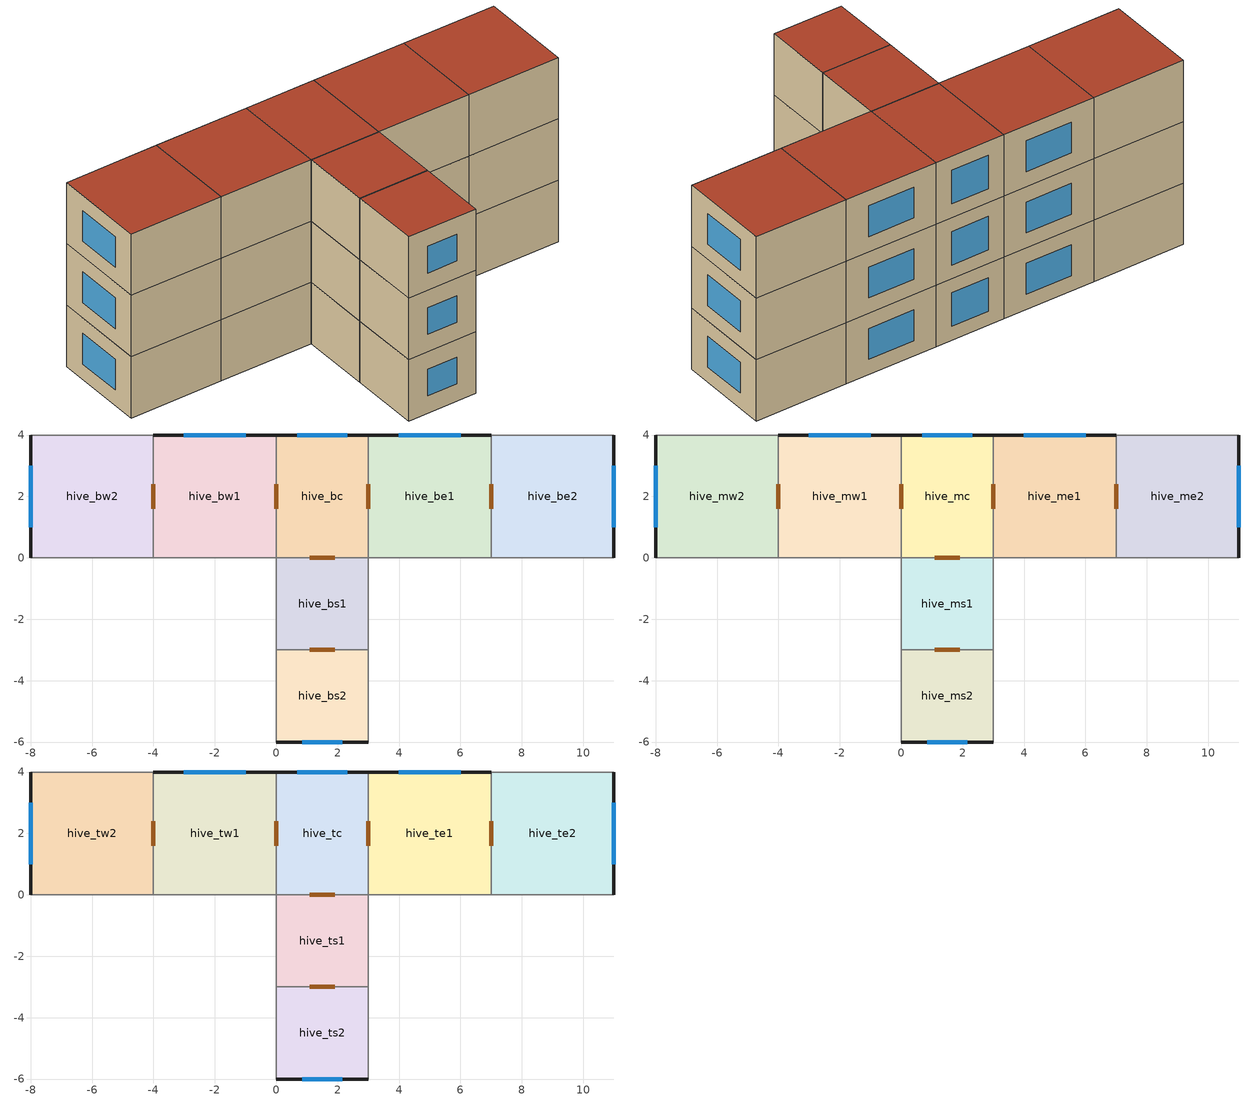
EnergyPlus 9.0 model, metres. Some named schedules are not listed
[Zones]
hive_bc
 floor othersideconditionsmodel (floor): 3,4 3,0 0,0 0,4 z2.7
 wall outside (ext_wall): 3,4 0,4 z2.7:5.4
 wall to hive_bs1 (int_wall): 0,0 3,0 z2.7:5.4
 wall to hive_be1 (int_wall): 3,0 3,4 z2.7:5.4
 wall to hive_bw1 (int_wall): 0,4 0,0 z2.7:5.4
 window (simple_window): 2.32,4 0.68,4 z3.32:4.78
 door inside (door_3_cm): 1.1,0 1.9,0 / 3,1.6 3,2.4 / 0,2.4 0,1.6 z2.7:4.8
hive_bs1
 floor othersideconditionsmodel (floor): 3,0 3,-3 0,-3 0,0 z2.7
 wall to hive_bs2 (int_wall): 0,-3 3,-3 z2.7:5.4
 wall adiabatic (int_wall): 3,-3 3,0 / 0,0 0,-3 z2.7:5.4
 door inside (door_3_cm): 1.1,-3 1.9,-3 z2.7:4.8
hive_bs2
 floor othersideconditionsmodel (floor): 3,-3 3,-6 0,-6 0,-3 z2.7
 wall outside (ext_wall): 0,-6 3,-6 z2.7:5.4
 wall adiabatic (int_wall): 3,-6 3,-3 / 0,-3 0,-6 z2.7:5.4
 window (simple_window): 0.85,-6 2.15,-6 z3.46:4.64
hive_be1
 floor othersideconditionsmodel (floor): 7,4 7,0 3,0 3,4 z2.7
 wall outside (ext_wall): 7,4 3,4 z2.7:5.4
 wall adiabatic (int_wall): 3,0 7,0 z2.7:5.4
 wall to hive_be2 (int_wall): 7,0 7,4 z2.7:5.4
 window (simple_window): 6,4 4,4 z3.37:4.73
 door inside (door_3_cm): 7,1.6 7,2.4 z2.7:4.8
hive_be2
 floor othersideconditionsmodel (floor): 11,4 11,0 7,0 7,4 z2.7
 wall outside (ext_wall): 11,0 11,4 z2.7:5.4
 wall adiabatic (int_wall): 7,0 11,0 / 11,4 7,4 z2.7:5.4
 window (simple_window): 11,1 11,3 z3.37:4.73
hive_bw1
 floor othersideconditionsmodel (floor): 0,4 0,0 -4,0 -4,4 z2.7
 wall outside (ext_wall): 0,4 -4,4 z2.7:5.4
 wall adiabatic (int_wall): -4,0 0,0 z2.7:5.4
 wall to hive_bw2 (int_wall): -4,4 -4,0 z2.7:5.4
 window (simple_window): -1,4 -3,4 z3.37:4.73
 door inside (door_3_cm): -4,2.4 -4,1.6 z2.7:4.8
hive_bw2
 floor othersideconditionsmodel (floor): -4,4 -4,0 -8,0 -8,4 z2.7
 wall outside (ext_wall): -8,4 -8,0 z2.7:5.4
 wall adiabatic (int_wall): -8,0 -4,0 / -4,4 -8,4 z2.7:5.4
 window (simple_window): -8,3 -8,1 z3.37:4.73
hive_mc
 floor to hive_bc (floor): 3,4 3,0 0,0 0,4 z5.4
 wall outside (ext_wall): 3,4 0,4 z5.4:8.1
 wall to hive_ms1 (int_wall): 0,0 3,0 z5.4:8.1
 wall to hive_me1 (int_wall): 3,0 3,4 z5.4:8.1
 wall to hive_mw1 (int_wall): 0,4 0,0 z5.4:8.1
 window (simple_window): 2.32,4 0.68,4 z6.02:7.48
 door inside (door_3_cm): 1.1,0 1.9,0 / 3,1.6 3,2.4 / 0,2.4 0,1.6 z5.4:7.5
hive_ms1
 floor to hive_bs1 (floor): 3,0 3,-3 0,-3 0,0 z5.4
 wall to hive_ms2 (int_wall): 0,-3 3,-3 z5.4:8.1
 wall adiabatic (int_wall): 3,-3 3,0 / 0,0 0,-3 z5.4:8.1
 door inside (door_3_cm): 1.1,-3 1.9,-3 z5.4:7.5
hive_ms2
 floor to hive_bs2 (floor): 3,-3 3,-6 0,-6 0,-3 z5.4
 wall outside (ext_wall): 0,-6 3,-6 z5.4:8.1
 wall adiabatic (int_wall): 3,-6 3,-3 / 0,-3 0,-6 z5.4:8.1
 window (simple_window): 0.85,-6 2.15,-6 z6.16:7.34
hive_me1
 floor to hive_be1 (floor): 7,4 7,0 3,0 3,4 z5.4
 wall outside (ext_wall): 7,4 3,4 z5.4:8.1
 wall adiabatic (int_wall): 3,0 7,0 z5.4:8.1
 wall to hive_me2 (int_wall): 7,0 7,4 z5.4:8.1
 window (simple_window): 6,4 4,4 z6.07:7.43
 door inside (door_3_cm): 7,1.6 7,2.4 z5.4:7.5
hive_me2
 floor to hive_be2 (floor): 11,4 11,0 7,0 7,4 z5.4
 wall outside (ext_wall): 11,0 11,4 z5.4:8.1
 wall adiabatic (int_wall): 7,0 11,0 / 11,4 7,4 z5.4:8.1
 window (simple_window): 11,1 11,3 z6.07:7.43
hive_mw1
 floor to hive_bw1 (floor): 0,4 0,0 -4,0 -4,4 z5.4
 wall outside (ext_wall): 0,4 -4,4 z5.4:8.1
 wall adiabatic (int_wall): -4,0 0,0 z5.4:8.1
 wall to hive_mw2 (int_wall): -4,4 -4,0 z5.4:8.1
 window (simple_window): -1,4 -3,4 z6.07:7.43
 door inside (door_3_cm): -4,2.4 -4,1.6 z5.4:7.5
hive_mw2
 floor to hive_bw2 (floor): -4,4 -4,0 -8,0 -8,4 z5.4
 wall outside (ext_wall): -8,4 -8,0 z5.4:8.1
 wall adiabatic (int_wall): -8,0 -4,0 / -4,4 -8,4 z5.4:8.1
 window (simple_window): -8,3 -8,1 z6.07:7.43
hive_tc
 floor to hive_mc (floor): 3,4 3,0 0,0 0,4 z8.1
 wall outside (ext_wall): 3,4 0,4 z8.1:10.8
 wall to hive_ts1 (int_wall): 0,0 3,0 z8.1:10.8
 wall to hive_te1 (int_wall): 3,0 3,4 z8.1:10.8
 wall to hive_tw1 (int_wall): 0,4 0,0 z8.1:10.8
 window (simple_window): 2.32,4 0.68,4 z8.72:10.18
 door inside (door_3_cm): 1.1,0 1.9,0 / 3,1.6 3,2.4 / 0,2.4 0,1.6 z8.1:10.2
 roof outside (roof): 0,4 0,0 3,0 3,4 z10.8
hive_ts1
 floor to hive_mc (floor): 3,0 3,-3 0,-3 0,0 z8.1
 wall to hive_ts2 (int_wall): 0,-3 3,-3 z8.1:10.8
 wall adiabatic (int_wall): 3,-3 3,0 / 0,0 0,-3 z8.1:10.8
 door inside (door_3_cm): 1.1,-3 1.9,-3 z8.1:10.2
 roof outside (roof): 0,0 0,-3 3,-3 3,0 z10.8
hive_ts2
 floor to hive_mc (floor): 3,-3 3,-6 0,-6 0,-3 z8.1
 wall outside (ext_wall): 0,-6 3,-6 z8.1:10.8
 wall adiabatic (int_wall): 3,-6 3,-3 / 0,-3 0,-6 z8.1:10.8
 window (simple_window): 0.85,-6 2.15,-6 z8.86:10.04
 roof outside (roof): 0,-3 0,-6 3,-6 3,-3 z10.8
hive_te1
 floor to hive_mc (floor): 7,4 7,0 3,0 3,4 z8.1
 wall outside (ext_wall): 7,4 3,4 z8.1:10.8
 wall adiabatic (int_wall): 3,0 7,0 z8.1:10.8
 wall to hive_te2 (int_wall): 7,0 7,4 z8.1:10.8
 window (simple_window): 6,4 4,4 z8.77:10.13
 door inside (door_3_cm): 7,1.6 7,2.4 z8.1:10.2
 roof outside (roof): 3,4 3,0 7,0 7,4 z10.8
hive_te2
 floor to hive_mc (floor): 11,4 11,0 7,0 7,4 z8.1
 wall outside (ext_wall): 11,0 11,4 z8.1:10.8
 wall adiabatic (int_wall): 7,0 11,0 / 11,4 7,4 z8.1:10.8
 window (simple_window): 11,1 11,3 z8.77:10.13
 roof outside (roof): 7,4 7,0 11,0 11,4 z10.8
hive_tw1
 floor to hive_mc (floor): 0,4 0,0 -4,0 -4,4 z8.1
 wall outside (ext_wall): 0,4 -4,4 z8.1:10.8
 wall adiabatic (int_wall): -4,0 0,0 z8.1:10.8
 wall to hive_tw2 (int_wall): -4,4 -4,0 z8.1:10.8
 window (simple_window): -1,4 -3,4 z8.77:10.13
 door inside (door_3_cm): -4,2.4 -4,1.6 z8.1:10.2
 roof outside (roof): -4,4 -4,0 0,0 0,4 z10.8
hive_tw2
 floor to hive_mc (floor): -4,4 -4,0 -8,0 -8,4 z8.1
 wall outside (ext_wall): -8,4 -8,0 z8.1:10.8
 wall adiabatic (int_wall): -8,0 -4,0 / -4,4 -8,4 z8.1:10.8
 window (simple_window): -8,3 -8,1 z8.77:10.13
 roof outside (roof): -8,4 -8,0 -4,0 -4,4 z10.8
[Building]
tetris_model: Loads convergence tolerance value=0.04; Maximum number of warmup days=25; Minimum number of warmup days=6; North axis=0; Solar distribution=FullInteriorAndExteriorWithReflections; Temperature convergence tolerance value=0.4; Terrain=City
[Site:GroundDomain:Slab]
ground_domain: 1, 0.4, 1.6, 10, No, Full, 6, 5, Timestep, ground_coupled_oscm, OnGrade, 1250, 30, 50, 1500, 1.5, finite_diff, Site:GroundTemperature:Undisturbed:FiniteDifference, No
[Site:GroundTemperature:Undisturbed:FiniteDifference]
finite_diff: 0.4, 1250, 30, 50, 1500, 1.5
[Construction]
floor: impermeabilizacao, concreto_5cm, contrapiso, piso_ceramico
roof: fibrocimento_telha, camara_cobertura, concreto
ext_wall: placa_cimenticia, la_vidro_5cm, gesso
int_wall: gesso, la_vidro_5cm, gesso
door_3_cm: porta_mad_int_3cm
simple_window: vidro_simples_0.87
[Material] Thermal absorptance=0.9
Name | Conductivity | Density | Roughness | Solar absorptance | Specific heat | Thickness | Visible absorptance
concreto_5cm | 1.75 | 2200 | MediumRough | 0.7 | 1000 | 0.05 | 0.7
contrapiso | 1.15 | 2000 | MediumRough | 0.7 | 1000 | 0.02 | 0.7
concreto | 1.75 | 2200 | Rough | 0.5 | 1000 | 0.1 | 0.5
fibrocimento_telha | 0.65 | 1700 | MediumRough | 0.5 | 840 | 0.008 | 0.5
impermeabilizacao | 0.23 | 1000 | Smooth | 0.7 | 920 | 0.0001 | 0.7
piso_ceramico | 1.05 | 2000 | Smooth | 0.7 | 920 | 0.0075 | 0.7
porta_mad_int_3cm | 0.15 | 650 | MediumSmooth | 0.5 | 2300 | 0.03 | 0.5
placa_cimenticia | 1.15 | 2000 | MediumSmooth | 0.5 | 1000 | 0.01 | 0.5
gesso | 0.35 | 900 | Smooth | 0.5 | 870 | 0.0125 | 0.5
[Material:AirGap]
camara_cobertura: Thermal resistance=0.21
[Material:NoMass]
la_vidro_5cm: Roughness=Smooth; Thermal resistance=1.25; Thermal absorptance=0.9; Solar absorptance=0.7; Visible absorptance=0.7
[WindowMaterial:SimpleGlazingSystem]
vidro_simples_0.87: Solar heat gain coefficient=0.87; U factor=5.7
[ElectricEquipment] Design level=120; Design level calculation method=EquipmentLevel; End use subcategory=General; Fraction latent=0; Fraction lost=0; Fraction radiant=0.3; Schedule=sch_equip_liv
Name | Zone or zonelist
equip_hive_be2 | hive_be2
equip_hive_bw1 | hive_bw1
equip_hive_me2 | hive_me2
equip_hive_mw1 | hive_mw1
equip_hive_te2 | hive_te2
equip_hive_tw1 | hive_tw1
[Lights] Design level calculation method=Watts/Area; End use subcategory=GeneralLights; Fraction radiant=0.32; Fraction replaceable=0; Fraction visible=0.23; Return air fraction=0; Watts per zone floor area=5
Name | Zone or zonelist | Schedule
lights_hive_bc | hive_bc | sch_ilum_dorm
lights_hive_bs2 | hive_bs2 | sch_ilum_dorm
lights_hive_be1 | hive_be1 | sch_ilum_dorm
lights_hive_be2 | hive_be2 | sch_ilum_liv
lights_hive_bw1 | hive_bw1 | sch_ilum_liv
lights_hive_bw2 | hive_bw2 | sch_ilum_dorm
lights_hive_mc | hive_mc | sch_ilum_dorm
lights_hive_ms2 | hive_ms2 | sch_ilum_dorm
lights_hive_me1 | hive_me1 | sch_ilum_dorm
lights_hive_me2 | hive_me2 | sch_ilum_liv
lights_hive_mw1 | hive_mw1 | sch_ilum_liv
lights_hive_mw2 | hive_mw2 | sch_ilum_dorm
lights_hive_tc | hive_tc | sch_ilum_dorm
lights_hive_ts2 | hive_ts2 | sch_ilum_dorm
lights_hive_te1 | hive_te1 | sch_ilum_dorm
lights_hive_te2 | hive_te2 | sch_ilum_liv
lights_hive_tw1 | hive_tw1 | sch_ilum_liv
lights_hive_tw2 | hive_tw2 | sch_ilum_dorm
[People] Fraction radiant=0.3; Number of people calculation method=People
Name | Zone or zonelist | Number of people | Activity level schedule | Number of people schedule
people_hive_bc | hive_bc | 2 | sch_activ_dorm | sch_occup_dorm
people_hive_bs2 | hive_bs2 | 2 | sch_activ_dorm | sch_occup_dorm
people_hive_be1 | hive_be1 | 2 | sch_activ_dorm | sch_occup_dorm
people_hive_be2 | hive_be2 | 4 | sch_activ_liv | sch_occup_liv
people_hive_bw1 | hive_bw1 | 4 | sch_activ_liv | sch_occup_liv
people_hive_bw2 | hive_bw2 | 2 | sch_activ_dorm | sch_occup_dorm
people_hive_mc | hive_mc | 2 | sch_activ_dorm | sch_occup_dorm
people_hive_ms2 | hive_ms2 | 2 | sch_activ_dorm | sch_occup_dorm
people_hive_me1 | hive_me1 | 2 | sch_activ_dorm | sch_occup_dorm
people_hive_me2 | hive_me2 | 4 | sch_activ_liv | sch_occup_liv
people_hive_mw1 | hive_mw1 | 4 | sch_activ_liv | sch_occup_liv
people_hive_mw2 | hive_mw2 | 2 | sch_activ_dorm | sch_occup_dorm
people_hive_tc | hive_tc | 2 | sch_activ_dorm | sch_occup_dorm
people_hive_ts2 | hive_ts2 | 2 | sch_activ_dorm | sch_occup_dorm
people_hive_te1 | hive_te1 | 2 | sch_activ_dorm | sch_occup_dorm
people_hive_te2 | hive_te2 | 4 | sch_activ_liv | sch_occup_liv
people_hive_tw1 | hive_tw1 | 4 | sch_activ_liv | sch_occup_liv
people_hive_tw2 | hive_tw2 | 2 | sch_activ_dorm | sch_occup_dorm
[SurfaceProperty:OtherSideConditionsModel]
ground_coupled_oscm: Type of modeling=GroundCoupledSurface
[Zone] Multiplier=1
hive_bc; hive_bs1; hive_bs2; hive_be1; hive_be2; hive_bw1; hive_bw2; hive_mc; hive_ms1; hive_ms2; hive_me1; hive_me2; hive_mw1; hive_mw2; hive_tc; hive_ts1; hive_ts2; hive_te1; hive_te2; hive_tw1; hive_tw2
[Schedule:Compact]
sch_activ_liv: Through: 12/31, For:AllDays, Until: 24:00, 108
sch_activ_dorm: Through: 12/31, For:AllDays, Until: 24:00, 81
sch_equip_liv: Through: 12/31, For:AllDays, Until: 14:00, 0, Until: 22:00, 1, Until: 24:00, 0
sch_ilum_liv: Through: 12/31, For: AllDays, Until: 16:00, 0, Until: 22:00, 1, Until: 24:00, 0
sch_ilum_dorm: Through: 12/31, For: AllDays, Until: 06:00, 0, Until: 08:00, 1, Until: 22:00, 0, Until: 24:00, 1
sch_occup_liv: Through: 12/31, For: AllDays, Until: 14:00, 0, Until: 18:00, 0.5, Until: 22:00, 1, Until: 24:00, 0
sch_occup_dorm: Through: 12/31, For: AllDays, Until: 08:00, 1, Until: 22:00, 0, Until 24:00, 1
[AirflowNetwork:MultiZone:Component:DetailedOpening] Discharge coefficient for opening factor 1=0.001; Discharge coefficient for opening factor 2=0.65; Extra crack length or height of pivoting axis=0; Height factor for opening factor 1=1; Height factor for opening factor 2=1; Number of sets of opening factor data=2; Opening factor 1=0; Opening factor 2=1; Start height factor for opening factor 1=0; Start height factor for opening factor 2=0; Type of rectangular large vertical opening lvo=NonPivoted; Width factor for opening factor 1=0
Name | Air mass flow coefficient when opening is closed | Air mass flow exponent when opening is closed | Width factor for opening factor 2
window_opening | 0.0003 | 0.63 | 0.45
door_opening | 0.0024 | 0.59 | 1
[AirflowNetwork:MultiZone:Surface] Window door opening factor or crack factor=1
Name | Leakage component | Surface | Ventilation control mode | Ventilation control zone temperature setpoint schedule | Venting availability schedule
afn_hive_bc_window_n | window_opening | hive_bc_window_n | Temperature | sch_window_behav | sch_afn_dorm
afn_hive_bs2_window_s | window_opening | hive_bs2_window_s | Temperature | sch_window_behav | sch_afn_dorm
afn_hive_be1_window_n | window_opening | hive_be1_window_n | Temperature | sch_window_behav | sch_afn_dorm
afn_hive_be2_window_e | window_opening | hive_be2_window_e | Temperature | sch_window_behav | sch_afn_liv
afn_hive_bw1_window_n | window_opening | hive_bw1_window_n | Temperature | sch_window_behav | sch_afn_liv
afn_hive_bw2_window_w | window_opening | hive_bw2_window_w | Temperature | sch_window_behav | sch_afn_dorm
afn_hive_bc_door_s | door_opening | hive_bc_door_s | NoVent
afn_hive_bc_door_e | door_opening | hive_bc_door_e | NoVent
afn_hive_bc_door_w | door_opening | hive_bc_door_w | NoVent
afn_hive_bs1_door_s | door_opening | hive_bs1_door_s | NoVent
afn_hive_be1_door_e | door_opening | hive_be1_door_e | NoVent
afn_hive_bw1_door_w | door_opening | hive_bw1_door_w | NoVent
afn_hive_mc_window_n | window_opening | hive_mc_window_n | Temperature | sch_window_behav | sch_afn_dorm
afn_hive_ms2_window_s | window_opening | hive_ms2_window_s | Temperature | sch_window_behav | sch_afn_dorm
afn_hive_me1_window_n | window_opening | hive_me1_window_n | Temperature | sch_window_behav | sch_afn_dorm
afn_hive_me2_window_e | window_opening | hive_me2_window_e | Temperature | sch_window_behav | sch_afn_liv
afn_hive_mw1_window_n | window_opening | hive_mw1_window_n | Temperature | sch_window_behav | sch_afn_liv
afn_hive_mw2_window_w | window_opening | hive_mw2_window_w | Temperature | sch_window_behav | sch_afn_dorm
afn_hive_mc_door_s | door_opening | hive_mc_door_s | NoVent
afn_hive_mc_door_e | door_opening | hive_mc_door_e | NoVent
afn_hive_mc_door_w | door_opening | hive_mc_door_w | NoVent
afn_hive_ms1_door_s | door_opening | hive_ms1_door_s | NoVent
afn_hive_me1_door_e | door_opening | hive_me1_door_e | NoVent
afn_hive_mw1_door_w | door_opening | hive_mw1_door_w | NoVent
afn_hive_tc_window_n | window_opening | hive_tc_window_n | Temperature | sch_window_behav | sch_afn_dorm
afn_hive_ts2_window_s | window_opening | hive_ts2_window_s | Temperature | sch_window_behav | sch_afn_dorm
afn_hive_te1_window_n | window_opening | hive_te1_window_n | Temperature | sch_window_behav | sch_afn_dorm
afn_hive_te2_window_e | window_opening | hive_te2_window_e | Temperature | sch_window_behav | sch_afn_liv
afn_hive_tw1_window_n | window_opening | hive_tw1_window_n | Temperature | sch_window_behav | sch_afn_liv
afn_hive_tw2_window_w | window_opening | hive_tw2_window_w | Temperature | sch_window_behav | sch_afn_dorm
afn_hive_tc_door_s | door_opening | hive_tc_door_s | NoVent
afn_hive_tc_door_e | door_opening | hive_tc_door_e | NoVent
afn_hive_tc_door_w | door_opening | hive_tc_door_w | NoVent
afn_hive_ts1_door_s | door_opening | hive_ts1_door_s | NoVent
afn_hive_te1_door_e | door_opening | hive_te1_door_e | NoVent
afn_hive_tw1_door_w | door_opening | hive_tw1_door_w | NoVent
[AirflowNetwork:MultiZone:Zone]
Name | Zone
afn_hive_bc | hive_bc
afn_hive_bs1 | hive_bs1
afn_hive_bs2 | hive_bs2
afn_hive_be1 | hive_be1
afn_hive_be2 | hive_be2
afn_hive_bw1 | hive_bw1
afn_hive_bw2 | hive_bw2
afn_hive_mc | hive_mc
afn_hive_ms1 | hive_ms1
afn_hive_ms2 | hive_ms2
afn_hive_me1 | hive_me1
afn_hive_me2 | hive_me2
afn_hive_mw1 | hive_mw1
afn_hive_mw2 | hive_mw2
afn_hive_tc | hive_tc
afn_hive_ts1 | hive_ts1
afn_hive_ts2 | hive_ts2
afn_hive_te1 | hive_te1
afn_hive_te2 | hive_te2
afn_hive_tw1 | hive_tw1
afn_hive_tw2 | hive_tw2
[AirflowNetwork:SimulationControl]
afn_control: Absolute airflow convergence tolerance=1e-06; Airflownetwork control=MultizoneWithoutDistribution; Azimuth angle of long axis of building=90; Building type=LowRise; Convergence acceleration limit=-0.5; Height selection for local wind pressure calculation=OpeningHeight; Initialization type=LinearInitializationMethod; Maximum number of iterations=500; Ratio of building width along short axis to width along long axis=1; Relative airflow convergence tolerance=0.0001; Wind pressure coefficient type=SurfaceAverageCalculation
